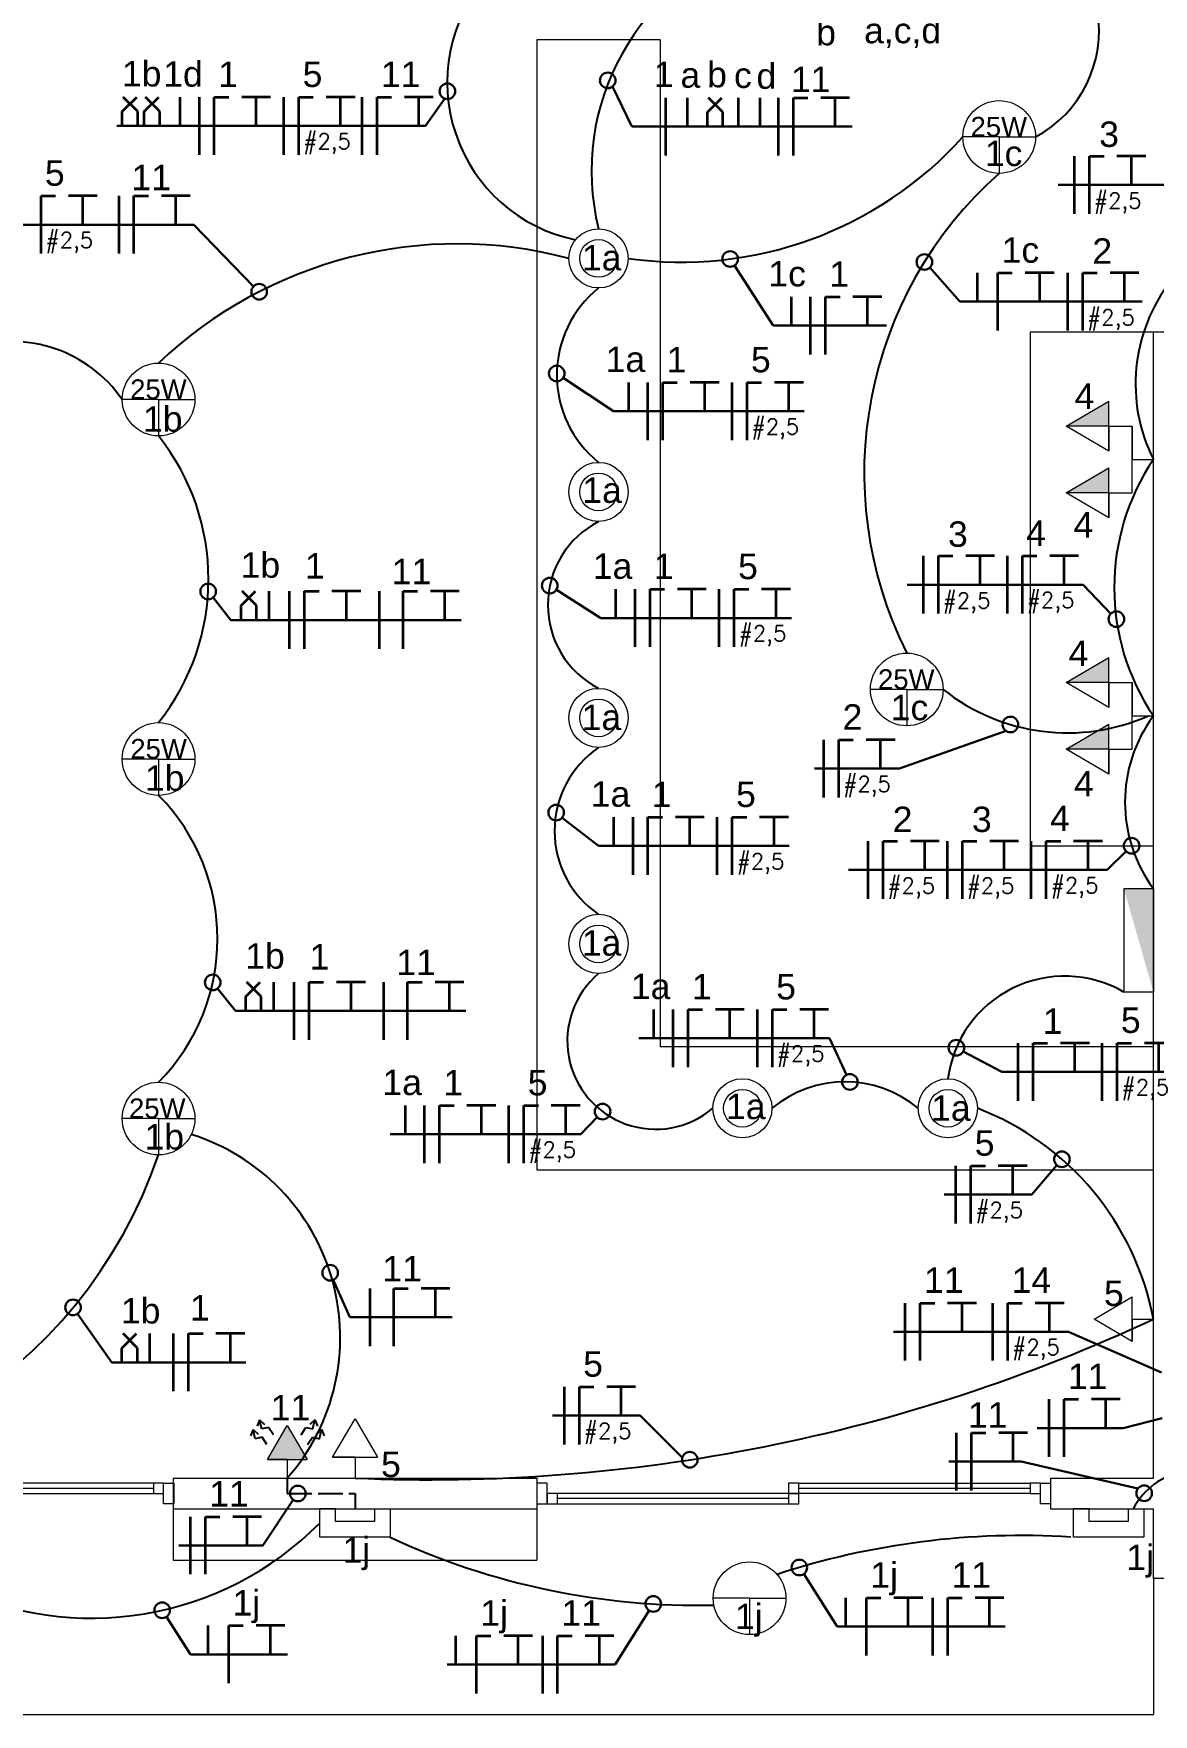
# Model space of a CAD drawing. Header units: millimetres. Extents: x 18652 to 51407, y 18252 to 30404.
# Drawn here: x 31574 to 32119, y 19762 to 20580 of the extents above; entities that cross this region are included whole.
import ezdxf

# ---------------------------------------------------------------- set-up
doc = ezdxf.new("R2010")
doc.units = ezdxf.units.MM
doc.linetypes.add('ACAD_ISO02W100', pattern=[15, 12, -3])
doc.linetypes.add('ACAD_ISO04W100', pattern=[30, 24, -3, 0, -3])
for name, color, linetype, lineweight in [('ARQ09252C', 252, 'Continuous', 9), ('EJEL05130C', 130, 'Continuous', 30), ('EJEL0550C', 50, 'Continuous', 35), ('EJEL0580C', 80, 'Continuous', 9), ('EJEL25170C', 170, 'Continuous', 25), ('EJEL25170T', 170, 'ACAD_ISO02W100', 25), ('EJEL25170TP', 1, 'ACAD_ISO04W100', 25), ('EJEL3040C', 40, 'Continuous', 9)]:
    doc.layers.add(name, color=color, linetype=linetype, lineweight=lineweight)
doc.styles.add('ROMANSI', font='RomanS')
doc.styles.get("Standard").update_dxf_attribs({"font": 'arial.ttf'})

# ---------------------------------------------------------------- blocks, each defined once
blk = doc.blocks.new('YTFTYF')
at = {"layer": 'EJEL0580C'}
for radius in [5.5, 3.5]:
    blk.add_circle((0, 0), radius, dxfattribs=at)
blk = doc.blocks.new('TYFYTFTY')
at = {"layer": 'EJEL0580C'}
for q in [(-208.3, 0), (208.3, 0), (0, -208.3)]:
    blk.add_line((0, 0), q, dxfattribs=at)
blk.add_circle((0, 0), 208.3, dxfattribs=at)
blk = doc.blocks.new('A$C358D43A7')
at = {"layer": 'EJEL0580C'}
for p, q in [((0, 0), (0, 16.9)), ((0, 16.9), (0, -16.9)), ((0, 16.9), (28.7, 0)), ((0, 0), (-15.9, 0)), ((28.7, 0), (0, -16.9))]:
    blk.add_line(p, q, dxfattribs=at)
blk = doc.blocks.new('A$C15267267')
at = {"layer": 'EJEL0580C'}
for p, q in [((-37, -21.2), (-37, 0)), ((37, 0), (-37, 0)), ((37, -21.2), (37, 0)), ((37, -21.2), (-37, -21.2))]:
    blk.add_line(p, q, dxfattribs=at)
blk.add_solid([(37, 0), (37, -21.2), (-37, -21.2)], dxfattribs=at)
blk = doc.blocks.new('arandext')
at = {"layer": 'EJEL0580C', "linetype": 'Continuous'}
for p, q in [((0, 10.02), (0, 18.02)), ((0, -10.02), (0, 10.02)), ((0, -10.02), (0, -18.02))]:
    blk.add_line(p, q, dxfattribs=at)
blk.add_lwpolyline([(0, 18.02), (14.46, 18.02), (14.46, -18.02), (0, -18.02)], dxfattribs=at)
at = {"layer": 'EJEL0580C'}
blk.add_lwpolyline([(0, 10.02), (6.46, 10.02), (6.46, -10.02), (0, -10.02)], dxfattribs=at)
blk = doc.blocks.new('A$C48824C57')
at = {"layer": 'EJEL0580C'}
h = blk.add_hatch(color=256, dxfattribs=at)
h.dxf.hatch_style = 1
h.paths.add_polyline_path([(30.2, 22.6), (30.2, 5.7), (58.9, 22.6)])
h = blk.add_hatch(color=256, dxfattribs=at)
h.dxf.hatch_style = 1
h.paths.add_polyline_path([(30.2, -22.6), (30.2, -39.5), (58.9, -22.6)])
for p, q in [((30.2, 22.6), (30.2, 39.5)), ((30.2, 39.5), (30.2, 5.7)), ((30.2, 39.5), (58.9, 22.6)), ((30.2, 22.6), (14.3, 22.6)), ((14.3, 22.6), (14.3, -22.6)), ((58.9, 22.6), (30.2, 5.7)), ((30.2, 22.6), (58.9, 22.6)), ((3.3, 0), (0, 0)), ((14.3, 0), (3.3, 0)), ((14.3, -22.6), (14.3, 0)), ((30.2, -22.6), (30.2, -5.7)), ((30.2, -5.7), (30.2, -39.5)), ((30.2, -5.7), (58.9, -22.6)), ((30.2, -22.6), (14.3, -22.6)), ((58.9, -22.6), (30.2, -39.5)), ((30.2, -22.6), (58.9, -22.6))]:
    blk.add_line(p, q, dxfattribs=at)
blk = doc.blocks.new('A$C71E37391')
at = {"layer": 'EJEL0550C', "ltscale": 0.015}
for p, q in [((7.02, 14.03), (-7.02, 14.03)), ((0, 0), (0, 14.03))]:
    blk.add_line(p, q, dxfattribs=at)
blk = doc.blocks.new('A$C1116134A')
at = {"layer": 'EJEL0550C', "ltscale": 0.015}
for p, q in [((0, -14.03), (0, 14.03)), ((0, 14.03), (7.02, 14.03))]:
    blk.add_line(p, q, dxfattribs=at)
blk = doc.blocks.new('A$C33D512FD')
at = {"layer": 'EJEL0550C', "ltscale": 0.015}
for p, q in [((-3.76, 7), (3.26, 14.02)), ((3.76, 7), (-3.26, 14.02)), ((-3.76, -0.01), (-3.76, 7)), ((3.76, -0.01), (3.76, 7))]:
    blk.add_line(p, q, dxfattribs=at)
blk = doc.blocks.new('A$C51C8040F')
at = {"layer": 'EJEL0580C'}
h = blk.add_hatch(color=256, dxfattribs=at)
h.dxf.hatch_style = 1
h.paths.add_polyline_path([(0, -16.9), (28.7, 0), (0, 16.9)])
for p, q in [((0, 0), (0, 16.9)), ((0, 16.9), (0, -16.9)), ((0, 16.9), (28.7, 0)), ((0, 0), (-15.9, 0)), ((28.7, 0), (0, -16.9))]:
    blk.add_line(p, q, dxfattribs=at)
blk = doc.blocks.new('Tomada para iluminação de emergência')
at = {"layer": 'EJEL25170TP'}
for p, q in [((-0.179, 0.376), (-0.195, 0.335)), ((-0.165, 0.317), (-0.179, 0.376)), ((-0.179, 0.376), (-0.146, 0.346)), ((-0.121, 0.327), (-0.165, 0.317)), ((-0.09, 0.279), (-0.121, 0.327)), ((0.089, 0.279), (0.12, 0.327)), ((0.12, 0.327), (0.164, 0.317)), ((0.178, 0.376), (0.145, 0.346)), ((0.164, 0.317), (0.178, 0.376)), ((0.178, 0.376), (0.195, 0.335)), ((-0.221, 0.313), (-0.238, 0.272)), ((-0.207, 0.254), (-0.221, 0.313)), ((-0.221, 0.313), (-0.188, 0.284)), ((-0.163, 0.265), (-0.207, 0.254)), ((-0.132, 0.217), (-0.163, 0.265)), ((0.131, 0.217), (0.162, 0.265)), ((0.162, 0.265), (0.207, 0.254)), ((0.22, 0.313), (0.187, 0.284)), ((0.207, 0.254), (0.22, 0.313)), ((0.22, 0.313), (0.237, 0.272))]:
    blk.add_line(p, q, dxfattribs=at)
at = {"layer": 'EJEL0580C', "xscale": 0.0076, "yscale": 0.0076, "zscale": 0.0076, "rotation": 90}
blk.add_blockref('A$C51C8040F', (0, 0.121), dxfattribs=at)

msp = doc.modelspace()

# ---------------------------------------------------------------- linework, layer by layer
at = {"layer": 'ARQ09252C'}
for p, q in [((31818.55, 20577.07), (31818.55, 20027.07)), ((31878.55, 20577.07), (31818.55, 20577.07)), ((31878.55, 20577.07), (31878.55, 20087.07)), ((32118.55, 20434.84), (32058.55, 20434.84)), ((32058.55, 20434.84), (32058.55, 20184.84)), ((32118.55, 19877.07), (32118.55, 20434.84)), ((32208.55, 20434.84), (32118.55, 20434.84)), ((32058.55, 20184.84), (32118.55, 20184.84)), ((31878.55, 20087.07), (32118.55, 20087.07)), ((31818.55, 20027.07), (32118.55, 20027.07)), ((31631.92, 19874.57), (31519.42, 19874.57)), ((31631.92, 19872.07), (31519.42, 19872.07)), ((31636.92, 19874.57), (31631.92, 19874.57)), ((31631.92, 19874.57), (31631.92, 19869.57)), ((31636.92, 19874.57), (31641.92, 19874.57)), ((31636.92, 19864.57), (31636.92, 19874.57)), ((31636.92, 19869.57), (31636.92, 19874.57)), ((31641.55, 19877.07), (31818.55, 19877.07)), ((31641.55, 19877.07), (31641.55, 19862.07)), ((31641.92, 19874.57), (31641.92, 19864.57)), ((31818.55, 19877.07), (31818.55, 19862.07)), ((31823.55, 19874.57), (31818.55, 19874.57)), ((31818.55, 19874.57), (31818.55, 19864.57)), ((31823.55, 19864.57), (31823.55, 19874.57)), ((31946.05, 19874.57), (31941.05, 19874.57)), ((31941.05, 19874.57), (31941.05, 19869.57)), ((31946.05, 19869.57), (31946.05, 19874.57)), ((31946.05, 19874.57), (32058.55, 19874.57)), ((32058.55, 19872.07), (31946.05, 19872.07)), ((32063.55, 19874.57), (32058.55, 19874.57)), ((32058.55, 19874.57), (32058.55, 19869.57)), ((32063.55, 19874.57), (32068.55, 19874.57)), ((32063.55, 19864.57), (32063.55, 19874.57)), ((32063.55, 19869.57), (32063.55, 19874.57)), ((32068.55, 19877.07), (32118.55, 19877.07)), ((32068.55, 19877.07), (32068.55, 19862.07)), ((32068.55, 19874.57), (32068.55, 19864.57)), ((31519.42, 19869.57), (31631.92, 19869.57)), ((31631.92, 19869.57), (31636.92, 19869.57)), ((31641.92, 19864.57), (31636.92, 19864.57)), ((31818.55, 19864.57), (31823.55, 19864.57)), ((31828.55, 19869.57), (31823.55, 19869.57)), ((31823.55, 19869.57), (31823.55, 19864.57)), ((31823.55, 19864.57), (31828.55, 19864.57)), ((31941.05, 19869.57), (31826.05, 19869.57)), ((31828.55, 19864.57), (31828.55, 19869.57)), ((31941.05, 19867.07), (31828.55, 19867.07)), ((31828.55, 19864.57), (31941.05, 19864.57)), ((31941.05, 19869.57), (31946.05, 19869.57)), ((31946.05, 19869.57), (31941.05, 19869.57)), ((31941.05, 19869.57), (31941.05, 19864.57)), ((31941.05, 19864.57), (31946.05, 19864.57)), ((31946.05, 19864.57), (31946.05, 19869.57)), ((32058.55, 19869.57), (31946.05, 19869.57)), ((32058.55, 19869.57), (32063.55, 19869.57)), ((32068.55, 19864.57), (32063.55, 19864.57)), ((31641.55, 19862.07), (31818.55, 19862.07)), ((31641.55, 19862.07), (31641.55, 19837.07)), ((31818.55, 19862.07), (31818.55, 19837.07)), ((32068.55, 19862.07), (32118.55, 19862.07)), ((32118.55, 19828.25), (32118.55, 19862.07)), ((31641.55, 19837.07), (31818.55, 19837.07)), ((32143.39, 19828.25), (32118.55, 19828.25))]:
    msp.add_line(p, q, dxfattribs=at)
at = {"layer": 'ARQ09252C', "ltscale": 15}
for p in [(32118.55, 19828.84), (31297.27, 19762.07)]:
    msp.add_line(p, (32118.55, 19762.07), dxfattribs=at)
at = {"layer": 'EJEL05130C', "ltscale": 0.2}
for p, q in [((31855.35, 20554.34), (31864.77, 20534.94)), ((31764.35, 20535.24), (31773.68, 20548.53)), ((31764.35, 20535.24), (31614.2, 20535.24)), ((31972.02, 20534.94), (31864.77, 20534.94)), ((32157.94, 20506.54), (32072.29, 20506.54)), ((31651.57, 20487.14), (31486.78, 20487.14)), ((31651.57, 20487.14), (31680.61, 20457.07)), ((31933.53, 20438.01), (31914.66, 20467.26)), ((32024.29, 20449.71), (32009.79, 20466.26)), ((32113.02, 20449.71), (32024.29, 20449.71)), ((31988.63, 20438.01), (31933.53, 20438.01)), ((31831.4, 20412.61), (31855.86, 20396.37)), ((31948.65, 20396.37), (31855.86, 20396.37)), ((31660.96, 20305.65), (31669.67, 20294.73)), ((31828.04, 20309.44), (31849.6, 20295.68)), ((32084.37, 20311.9), (31998.72, 20311.9)), ((32097.86, 20297.82), (32084.37, 20311.9)), ((31781.73, 20294.73), (31669.67, 20294.73)), ((31942.38, 20295.68), (31849.6, 20295.68)), ((32046.88, 20240.73), (31995.06, 20222.41)), ((31953.66, 20222.43), (31995.06, 20222.41)), ((31830.8, 20198.49), (31848.61, 20184.76)), ((31941.4, 20184.76), (31848.61, 20184.76)), ((32105.24, 20182.17), (32096.02, 20173.08)), ((32096.02, 20173.08), (31970.19, 20173.08)), ((31663.21, 20115.37), (31671.92, 20104.45)), ((31783.98, 20104.45), (31671.92, 20104.45)), ((31960.91, 20091.13), (31868.12, 20091.13)), ((31969.28, 20073.31), (31960.91, 20091.13)), ((32026.03, 20084.79), (32044.83, 20074.81)), ((32130.48, 20074.81), (32044.83, 20074.81)), ((31840.01, 20044.42), (31847.91, 20052.74)), ((31840.01, 20044.42), (31747.23, 20044.42)), ((32071.57, 20029.38), (32059.35, 20015.05)), ((32059.35, 20015.05), (32016.74, 20015.05)), ((31595.02, 19957.02), (31611.66, 19933.38)), ((31777.39, 19955.39), (31727.46, 19955.39)), ((32034.68, 19948.27), (31992.08, 19948.27)), ((32077.29, 19948.27), (32034.68, 19948.27)), ((32122.43, 19928.55), (32077.29, 19948.27)), ((31676.9, 19933.38), (31611.66, 19933.38)), ((31868.82, 19907.51), (31826.21, 19907.51)), ((31889.33, 19887.1), (31868.82, 19907.51)), ((32122.76, 19906.18), (32103.84, 19901.45)), ((32103.84, 19901.45), (32062.03, 19901.45)), ((31685.17, 19844.27), (31699.92, 19866.55)), ((31685.17, 19844.27), (31644.34, 19844.27)), ((31964.72, 19804.81), (31948.46, 19830.46)), ((31649.99, 19791.25), (31638.26, 19809.54)), ((31856.6, 19786.3), (31873.19, 19812.62)), ((32046.4, 19804.81), (31964.72, 19804.81)), ((31697.12, 19791.25), (31649.99, 19791.25)), ((31856.6, 19786.3), (31774.92, 19786.3))]:
    msp.add_line(p, q, dxfattribs=at)
at = {"layer": 'EJEL05130C'}
for p, q in [((31719.48, 19973.55), (31727.46, 19955.39)), ((32022.71, 19885.11), (32018.96, 19885.11)), ((32022.71, 19885.11), (32050.33, 19885.11)), ((32050.33, 19885.11), (32054.24, 19885.11)), ((32054.24, 19885.11), (32111.04, 19872))]:
    msp.add_line(p, q, dxfattribs=at)
at = {"layer": 'EJEL05130C', "ltscale": 0.001}
for centre in [(31853.05, 20557.35), (31775.02, 20552.08), (31912.6, 20470.45), (32007.15, 20468.99), (31683.42, 20454.51), (31828.23, 20414.71), (31824.84, 20311.48), (31658.59, 20308.62), (32100.55, 20295.14), (32049, 20243.88), (31827.94, 20201), (32107.94, 20184.84), (31660.84, 20118.34), (32022.68, 20086.57), (31970.89, 20069.88), (31850.52, 20055.49), (32074.03, 20032.27), (31717.95, 19977.03), (31592.83, 19960.13), (31892.97, 19886.01), (31702.23, 19869.57), (32114.07, 19869.7), (31946.27, 19833.57), (31636.21, 19812.74), (31875.21, 19815.83)]:
    msp.add_circle(centre, 3.8, dxfattribs=at)
at = {"layer": 'EJEL0550C', "ltscale": 0.015}
for p, q in [((31644.97, 20535.24), (31644.97, 20549.27)), ((31654.3, 20521.21), (31654.3, 20549.27)), ((31695.43, 20521.21), (31695.43, 20549.27)), ((31733.48, 20521.21), (31733.48, 20549.27)), ((31881.31, 20520.91), (31881.31, 20548.97)), ((31891.78, 20534.94), (31891.78, 20548.97)), ((31916.61, 20534.94), (31916.61, 20548.97)), ((31927.18, 20534.94), (31927.18, 20548.97)), ((31936.12, 20520.91), (31936.12, 20548.97)), ((32080.22, 20492.51), (32080.22, 20520.57)), ((31615.21, 20473.11), (31615.21, 20501.17)), ((32032.92, 20449.71), (32032.92, 20463.74)), ((32076.89, 20435.67), (32076.89, 20463.74)), ((31942.44, 20438.01), (31942.44, 20452.04)), ((31951.77, 20423.98), (31951.77, 20452.04)), ((31863.25, 20396.37), (31863.25, 20410.4)), ((31872.58, 20382.34), (31872.58, 20410.4)), ((31913.59, 20382.34), (31913.59, 20410.4)), ((32006.65, 20297.87), (32006.65, 20325.93)), ((32047.5, 20297.87), (32047.5, 20325.93)), ((31688.27, 20294.73), (31688.27, 20308.76)), ((31698.23, 20280.7), (31698.23, 20308.76)), ((31741.89, 20280.7), (31741.89, 20308.76)), ((31856.99, 20295.68), (31856.99, 20309.71)), ((31866.31, 20281.65), (31866.31, 20309.71)), ((31907.33, 20281.65), (31907.33, 20309.71)), ((31958.19, 20208.38), (31958.19, 20236.44)), ((31856, 20184.76), (31856, 20198.79)), ((31865.33, 20170.73), (31865.33, 20198.79)), ((31906.34, 20170.73), (31906.34, 20198.79)), ((31979.73, 20159.05), (31979.73, 20187.11)), ((32018.31, 20159.05), (32018.31, 20187.11)), ((32059.16, 20159.05), (32059.16, 20187.11)), ((31690.52, 20104.45), (31690.52, 20118.48)), ((31700.48, 20090.42), (31700.48, 20118.48)), ((31744.14, 20090.42), (31744.14, 20118.48)), ((31875.51, 20091.13), (31875.51, 20105.16)), ((31884.84, 20077.1), (31884.84, 20105.16)), ((31925.85, 20077.1), (31925.85, 20105.16)), ((32052.76, 20060.78), (32052.76, 20088.84)), ((32093.61, 20060.78), (32093.61, 20088.84)), ((31754.62, 20044.42), (31754.62, 20058.45)), ((31763.94, 20030.39), (31763.94, 20058.45)), ((31804.96, 20030.39), (31804.96, 20058.45)), ((32022.49, 20001.02), (32022.49, 20029.08)), ((31737.35, 19941.36), (31737.35, 19969.42)), ((31997.82, 19934.24), (31997.82, 19962.3)), ((32040.43, 19934.24), (32040.43, 19962.3)), ((31630.26, 19933.38), (31630.26, 19947.41)), ((31641.77, 19919.35), (31641.77, 19947.41)), ((31831.96, 19893.47), (31831.96, 19921.54)), ((32067.77, 19887.42), (32067.77, 19915.49)), ((32022.71, 19871.08), (32022.71, 19899.15)), ((31649.95, 19830.24), (31649.95, 19858.3)), ((31968.97, 19804.81), (31968.97, 19818.85)), ((32011.17, 19790.78), (32011.17, 19818.85)), ((31658.63, 19791.25), (31658.63, 19805.28)), ((31779.18, 19786.3), (31779.18, 19800.33)), ((31821.37, 19772.27), (31821.37, 19800.33))]:
    msp.add_line(p, q, dxfattribs=at)
at = {"layer": 'EJEL25170C'}
for centre, radius, start, end in [((32033.17, 20581.69), 58.97, 298.44686, 80.3908), ((31962.3, 20513.25), 117.16, 107.75281, 193.87589), ((31853.12, 20556.43), 78.22, 139.10968, 258.36796), ((31888.85, 20653.42), 184.5, 261.9327, 317.94689), ((32172.79, 20366.15), 194.97, 131.51738, 206.66377), ((32191.85, 20409.59), 81.99, 78.24464, 206.63122), ((31779.89, 20266.62), 211.21, 75.11604, 133.52229), ((31882.68, 20413.91), 54.45, 128.80815, 231.19185), ((31562.89, 20364.77), 65.51, 34.7077, 180.00655), ((31546.37, 20314.57), 112.38, 321.60549, 38.39451), ((32211.09, 20310.47), 111.6, 146.01991, 213.98009), ((31869.56, 20302.07), 45.7, 117.36488, 242.63512), ((32076.86, 20337.25), 97.44, 231.54095, 293.79805), ((32175.43, 20206.04), 70.74, 143.51425, 216.48575), ((31876.29, 20192.07), 49.16, 124.34271, 235.65729), ((31563.91, 20139.57), 99.23, 315.30403, 44.69597), ((31876.35, 20089.86), 42.99, 130.28249, 310.28249), ((32075.38, 20064.06), 57.31, 59.84858, 172.56546), ((31968.55, 20014.24), 55.68, 50.27207, 129.72793), ((31983.6, 19928.9), 137.35, 10.71348, 68.93593), ((31619.18, 19945.48), 103.69, 318.71718, 72.48723), ((31410.25, 20111.26), 237.02, 261.15174, 341.06734), ((31765.97, 20710.89), 834.6, 267.53379, 294.99029), ((32139.81, 19845.85), 35.1, 100.26661, 152.47031), ((31601.66, 19965.79), 156.9, 243.8501, 315.19119), ((31896.27, 20167.15), 351.95, 244.92742, 271.36267), ((32054.23, 19466.84), 382.29, 86.38574, 108.10674)]:
    msp.add_arc(centre, radius, start, end, dxfattribs=at)
at = {"layer": 'EJEL25170T'}
for p, q in [((31697.1, 19877.07), (31697.1, 19869.57)), ((31697.1, 19869.57), (31730.05, 19869.57)), ((31730.05, 19869.57), (31730.05, 19862.07))]:
    msp.add_line(p, q, dxfattribs=at)

# ---------------------------------------------------------------- block references
at = {"layer": 'EJEL0550C'}
for name, p in [('A$C33D512FD', (31620.54, 20535.25)), ('A$C33D512FD', (31631.28, 20535.25)), ('A$C1116134A', (31661.59, 20535.24)), ('A$C71E37391', (31681.92, 20535.24)), ('A$C1116134A', (31702.72, 20535.24)), ('A$C71E37391', (31723.05, 20535.24)), ('A$C1116134A', (31740.77, 20535.24)), ('A$C71E37391', (31761.1, 20535.24)), ('A$C33D512FD', (31905.33, 20534.95)), ('A$C1116134A', (31943.41, 20534.94)), ('A$C71E37391', (31963.74, 20534.94)), ('A$C1116134A', (32087.51, 20506.54)), ('A$C71E37391', (32107.84, 20506.54)), ('A$C1116134A', (31577.3, 20487.14)), ('A$C71E37391', (31597.63, 20487.14)), ('A$C1116134A', (31622.5, 20487.14)), ('A$C71E37391', (31642.83, 20487.14)), ('A$C1116134A', (32042.89, 20449.71)), ('A$C71E37391', (32063.22, 20449.71)), ('A$C1116134A', (32084.18, 20449.71)), ('A$C71E37391', (32104.51, 20449.71)), ('A$C1116134A', (31959.06, 20438.01)), ('A$C71E37391', (31979.39, 20438.01)), ('A$C1116134A', (31879.87, 20396.37)), ('A$C71E37391', (31900.2, 20396.37)), ('A$C1116134A', (31920.88, 20396.37)), ('A$C71E37391', (31941.21, 20396.37)), ('A$C1116134A', (32013.94, 20311.9)), ('A$C71E37391', (32034.27, 20311.9)), ('A$C1116134A', (32054.79, 20311.9)), ('A$C71E37391', (32075.12, 20311.9)), ('A$C33D512FD', (31678.42, 20294.74)), ('A$C1116134A', (31705.52, 20294.73)), ('A$C71E37391', (31725.85, 20294.73)), ('A$C1116134A', (31753.42, 20294.73)), ('A$C71E37391', (31773.75, 20294.73)), ('A$C1116134A', (31873.6, 20295.68)), ('A$C71E37391', (31893.93, 20295.68)), ('A$C1116134A', (31914.62, 20295.68)), ('A$C71E37391', (31934.95, 20295.68)), ('A$C1116134A', (31965.48, 20222.41)), ('A$C71E37391', (31985.81, 20222.41)), ('A$C1116134A', (31872.62, 20184.76)), ('A$C71E37391', (31892.95, 20184.76)), ('A$C1116134A', (31913.63, 20184.76)), ('A$C71E37391', (31933.96, 20184.76)), ('A$C1116134A', (31987.02, 20173.08)), ('A$C71E37391', (32007.35, 20173.08)), ('A$C1116134A', (32025.59, 20173.08)), ('A$C71E37391', (32045.93, 20173.08)), ('A$C1116134A', (32066.45, 20173.08)), ('A$C71E37391', (32086.78, 20173.08)), ('A$C33D512FD', (31680.68, 20104.46)), ('A$C1116134A', (31707.77, 20104.45)), ('A$C71E37391', (31728.1, 20104.45)), ('A$C1116134A', (31755.67, 20104.45)), ('A$C71E37391', (31776, 20104.45)), ('A$C1116134A', (31892.13, 20091.13)), ('A$C71E37391', (31912.46, 20091.13)), ('A$C1116134A', (31933.14, 20091.13)), ('A$C71E37391', (31953.47, 20091.13)), ('A$C1116134A', (32060.05, 20074.81)), ('A$C71E37391', (32080.38, 20074.81)), ('A$C1116134A', (32100.9, 20074.81)), ('A$C71E37391', (32121.23, 20074.81)), ('A$C1116134A', (31771.23, 20044.42)), ('A$C71E37391', (31791.56, 20044.42)), ('A$C1116134A', (31812.25, 20044.42)), ('A$C71E37391', (31832.58, 20044.42)), ('A$C1116134A', (32029.78, 20015.05)), ('A$C71E37391', (32050.11, 20015.05)), ('A$C1116134A', (31748.88, 19955.39)), ('A$C71E37391', (31769.21, 19955.39)), ('A$C1116134A', (32005.11, 19948.27)), ('A$C71E37391', (32025.44, 19948.27)), ('A$C1116134A', (32047.72, 19948.27)), ('A$C71E37391', (32068.05, 19948.27)), ('A$C33D512FD', (31620.41, 19933.39)), ('A$C1116134A', (31649.06, 19933.38)), ('A$C71E37391', (31669.39, 19933.38)), ('A$C1116134A', (31839.24, 19907.51)), ('A$C71E37391', (31859.58, 19907.51)), ('A$C1116134A', (32075.06, 19901.45)), ('A$C71E37391', (32095.39, 19901.45)), ('A$C1116134A', (32030, 19885.11)), ('A$C71E37391', (32050.33, 19885.11)), ('A$C1116134A', (31657.23, 19844.27)), ('A$C71E37391', (31677.57, 19844.27)), ('A$C1116134A', (31978.94, 19804.81)), ('A$C71E37391', (31999.27, 19804.81)), ('A$C1116134A', (32018.46, 19804.81)), ('A$C71E37391', (32038.79, 19804.81)), ('A$C1116134A', (31668.59, 19791.25)), ('A$C71E37391', (31688.92, 19791.25)), ('A$C1116134A', (31789.14, 19786.3)), ('A$C71E37391', (31809.47, 19786.3)), ('A$C1116134A', (31828.66, 19786.3)), ('A$C71E37391', (31848.99, 19786.3))]:
    msp.add_blockref(name, p, dxfattribs=at)
at = {"layer": 'EJEL0580C'}
for name, p, xscale, yscale, zscale, rotation in [('A$C48824C57', (32118.55, 20372.84), 0.7200000000000002, 0.7200000000000002, 0.7200000000000002, 180), ('A$C48824C57', (32118.55, 20248.1), 0.7200000000000002, 0.7200000000000002, 0.7200000000000002, 180), ('A$C15267267', (32104.17, 20138.8), 0.67988, 0.67988, 0.67988, 89.99999999999679), ('A$C358D43A7', (32108.3, 19954.43), 0.645886, 0.645886, 0.645886, 180), ('A$C358D43A7', (31730.05, 19887.32), 0.645886, 0.645886, 0.645886, 89.99999999999997), ('arandext', (31730.05, 19862.07), 0.9475441421562776, 0.9475441421562776, 0.9475441421562776, 270), ('arandext', (32096.77, 19862.07), 0.9475441421562776, 0.9475441421562776, 0.9475441421562776, 270)]:
    msp.add_blockref(name, p, dxfattribs=dict(at, xscale=xscale, yscale=yscale, zscale=zscale, rotation=rotation))
at = {"layer": 'EJEL25170TP', "xscale": 75.46928999251448, "yscale": 75.46928999251448, "zscale": 75.46928999251448}
msp.add_blockref('Tomada para iluminação de emergência', (31697.1, 19877.07), dxfattribs=at)
at = {"layer": 'EJEL3040C'}
for name, p, xscale, yscale, zscale in [('TYFYTFTY', (32043.55, 20529.84), 0.08498500000000002, 0.08498500000000002, 0.08498500000000002), ('YTFTYF', (31848.55, 20470.75), 2.620092945113218, 2.620092945113218, 2.620092945113218), ('TYFYTFTY', (31634.45, 20402.07), 0.08498500000000002, 0.08498500000000002, 0.08498500000000002), ('YTFTYF', (31848.55, 20357.07), 2.620092945113218, 2.620092945113218, 2.620092945113218), ('TYFYTFTY', (31998.55, 20260.95), 0.08498500000000002, 0.08498500000000002, 0.08498500000000002), ('YTFTYF', (31848.55, 20247.07), 2.620092945113218, 2.620092945113218, 2.620092945113218), ('TYFYTFTY', (31634.45, 20227.07), 0.08498500000000002, 0.08498500000000002, 0.08498500000000002), ('YTFTYF', (31848.55, 20137.07), 2.620092945113218, 2.620092945113218, 2.620092945113218), ('TYFYTFTY', (31634.45, 20052.07), 0.08498500000000002, 0.08498500000000002, 0.08498500000000002), ('YTFTYF', (31918.55, 20057.07), 2.620092945113218, 2.620092945113218, 2.620092945113218), ('YTFTYF', (32018.55, 20057.07), 2.620092945113218, 2.620092945113218, 2.620092945113218), ('TYFYTFTY', (31922.03, 19818.61), 0.08498500000000002, 0.08498500000000002, 0.08498500000000002)]:
    msp.add_blockref(name, p, dxfattribs=dict(at, xscale=xscale, yscale=yscale, zscale=zscale))

# ---------------------------------------------------------------- texts
at = {"layer": 'EJEL05130C', "attachment_point": 1}
for s, width, gutter_width, heights, insert, char_height in [('b', 64.9923, 61.92, [0], (31954.47, 20586.85), 12.38), ('a,c,d', 64.9923, 61.92, [0], (31977.77, 20587.85), 12.384), ('1b', 64.9923, 61.92, [0], (31616.62, 20566.81), 12.384), ('1d', 64.9923, 61.92, [0], (31636.71, 20566.72), 12.384), ('b', 64.9923, 61.92, [0], (31901.39, 20566.42), 12.38), ('1', 64.9923, 61.92, [0], (31663.44, 20566.56), 12.38), ('5', 64.9923, 61.92, [0], (31704.57, 20566.56), 12.38), ('11', 64.9923, 61.92, [0], (31742.62, 20566.56), 12.384), ('1', 64.9923, 61.92, [0], (31875.47, 20566.51), 12.38), ('a', 64.9923, 61.92, [0], (31888.41, 20566.19), 12.38), ('c', 64.9923, 61.92, [0], (31914.49, 20566.08), 12.38), ('d', 64.9923, 61.92, [0], (31925.42, 20565.66), 12.38), ('11', 64.9923, 61.92, [0], (31942.17, 20564.14), 12.384), ('25W', 9.5867, 47.93, [5.79], (32029.57, 20539.63), 9.587), ('3', 64.9923, 61.92, [0], (32092.19, 20537.38), 12.38), ('1c', 64.9923, 61.92, [0], (32036.54, 20528.06), 12.384), ('5', 64.9923, 61.92, [0], (31579.15, 20518.46), 12.38), ('11', 64.9923, 61.92, [0], (31621.26, 20516.33), 12.384), ('1a', 64.9923, 61.92, [0], (31840.48, 20477.31), 12.384), ('1c', 64.9923, 61.92, [0], (32044.73, 20481.03), 12.384), ('2', 64.9923, 61.92, [0], (32088.86, 20480.55), 12.38), ('1c', 64.9923, 61.92, [0], (31931.21, 20469.49), 12.384), ('1', 64.9923, 61.92, [0], (31960.9, 20469.33), 12.38), ('1a', 64.9923, 61.92, [0], (31852.02, 20427.85), 12.384), ('1', 64.9923, 61.92, [0], (31881.72, 20427.69), 12.38), ('5', 64.9923, 61.92, [0], (31922.73, 20427.69), 12.38), ('25W', 9.5867, 47.93, [5.79], (31620.62, 20411.86), 9.587), ('4', 64.9923, 61.92, [0], (32080.23, 20409.89), 12.38), ('1b', 64.9923, 61.92, [0], (31626.88, 20398.75), 12.384), ('1a', 64.9923, 61.92, [0], (31840.67, 20364.14), 12.384), ('4', 64.9923, 61.92, [0], (32079.71, 20347.23), 12.38), ('3', 64.9923, 61.92, [0], (32018.62, 20342.74), 12.38), ('4', 64.9923, 61.92, [0], (32056.64, 20343.22), 12.38), ('1b', 64.9923, 61.92, [0], (31674.39, 20327.71), 12.384), ('1', 64.9923, 61.92, [0], (31705.7, 20327.28), 12.38), ('11', 64.9923, 61.92, [0], (31747.91, 20324.56), 12.384), ('1a', 64.9923, 61.92, [0], (31845.76, 20327.16), 12.384), ('1', 64.9923, 61.92, [0], (31875.45, 20327), 12.38), ('5', 64.9923, 61.92, [0], (31916.46, 20327), 12.38), ('4', 64.9923, 61.92, [0], (32077.28, 20284.69), 12.38), ('25W', 9.5867, 47.93, [5.79], (31984.54, 20270.74), 9.587), ('1c', 64.9923, 61.92, [0], (31990.75, 20258.34), 12.384), ('1a', 64.9923, 61.92, [0], (31840.35, 20253.58), 12.384), ('2', 64.9923, 61.92, [0], (31967.33, 20253.74), 12.38), ('25W', 9.5867, 47.93, [5.79], (31620.71, 20236.86), 9.587), ('1b', 64.9923, 61.92, [0], (31627.81, 20224.01), 12.384), ('1a', 64.9923, 61.92, [0], (31844.77, 20216.24), 12.384), ('1', 64.9923, 61.92, [0], (31874.46, 20216.08), 12.38), ('5', 64.9923, 61.92, [0], (31915.48, 20216.08), 12.38), ('4', 64.9923, 61.92, [0], (32079.9, 20221.23), 12.38), ('2', 64.9923, 61.92, [0], (31991.7, 20203.92), 12.38), ('3', 64.9923, 61.92, [0], (32030.27, 20203.92), 12.38), ('4', 64.9923, 61.92, [0], (32068.29, 20204.4), 12.38), ('1a', 64.9923, 61.92, [0], (31840.42, 20143.77), 12.384), ('1b', 64.9923, 61.92, [0], (31676.64, 20137.43), 12.384), ('1', 64.9923, 61.92, [0], (31707.95, 20137), 12.38), ('11', 64.9923, 61.92, [0], (31750.16, 20134.28), 12.384), ('1a', 64.9923, 61.92, [0], (31864.28, 20122.61), 12.384), ('1', 64.9923, 61.92, [0], (31893.98, 20122.45), 12.38), ('5', 64.9923, 61.92, [0], (31934.99, 20122.45), 12.38), ('1', 64.9923, 61.92, [0], (32064.73, 20105.65), 12.38), ('5', 64.9923, 61.92, [0], (32102.75, 20106.14), 12.38), ('1a', 64.9923, 61.92, [0], (31743.39, 20075.9), 12.384), ('1', 64.9923, 61.92, [0], (31773.08, 20075.74), 12.38), ('5', 64.9923, 61.92, [0], (31814.09, 20075.74), 12.38), ('25W', 9.5867, 47.93, [5.79], (31620.06, 20061.86), 9.587), ('1a', 64.9923, 61.92, [0], (31910.61, 20064.18), 12.384), ('1a', 64.9923, 61.92, [0], (32010.4, 20063.38), 12.384), ('1b', 64.9923, 61.92, [0], (31627.61, 20049.4), 12.384), ('5', 64.9923, 61.92, [0], (32031.62, 20046.37), 12.38), ('11', 64.9923, 61.92, [0], (31743.37, 19985.22), 12.384), ('11', 64.9923, 61.92, [0], (32006.96, 19979.6), 12.384), ('14', 64.9923, 61.92, [0], (32049.57, 19979.6), 12.384), ('5', 64.9923, 61.92, [0], (32094.51, 19973.22), 12.38), ('1b', 64.9923, 61.92, [0], (31616.12, 19964.71), 12.384), ('1', 64.9923, 61.92, [0], (31649.73, 19966.15), 12.38), ('5', 64.9923, 61.92, [0], (31841.09, 19938.83), 12.38), ('11', 64.9923, 61.92, [0], (32076.91, 19932.78), 12.384), ('11', 64.9923, 61.92, [0], (31689.02, 19917.58), 12.384), ('11', 64.9923, 61.92, [0], (32028.27, 19914.02), 12.384), ('5', 64.9923, 61.92, [0], (31742.72, 19889.93), 12.38), ('11', 64.9923, 61.92, [0], (31659.08, 19875.59), 12.384), ('1j', 64.9923, 61.92, [0], (31723.97, 19848.37), 12.384), ('1j', 64.9923, 61.92, [0], (32105.43, 19844.74), 12.384), ('1j', 64.9923, 61.92, [0], (31980.78, 19836.14), 12.384), ('11', 64.9923, 61.92, [0], (32020.3, 19836.14), 12.384), ('1j', 64.9923, 61.92, [0], (31670.44, 19822.58), 12.384), ('1j', 64.9923, 61.92, [0], (31790.99, 19817.62), 12.384), ('11', 64.9923, 61.92, [0], (31830.5, 19817.62), 12.384), ('1j', 64.9923, 61.92, [0], (31914.94, 19815.94), 12.384)]:
    msp.add_mtext_dynamic_manual_height_columns(s, width=width, gutter_width=gutter_width, heights=heights, dxfattribs=dict(at, insert=insert, char_height=char_height))
at = {"layer": 'EJEL3040C', "style": 'ROMANSI'}
for p in [(31704.88, 20523.96), (32089.63, 20495.05), (31579.45, 20475.86), (32086.3, 20438.22), (31923.04, 20385.09), (32016.06, 20300.41), (32056.95, 20300.62), (31916.77, 20284.4), (31967.64, 20211.13), (31915.79, 20173.48), (31989.14, 20161.59), (32027.71, 20161.59), (32068.6, 20161.8), (31935.3, 20079.85), (32103.06, 20063.53), (31814.4, 20033.14), (32031.93, 20003.77), (32049.87, 19936.99), (31841.4, 19896.23)]:
    msp.add_text('#2,5', height=7.629, dxfattribs=at).set_placement(p)

doc.saveas('drawing.dxf')
